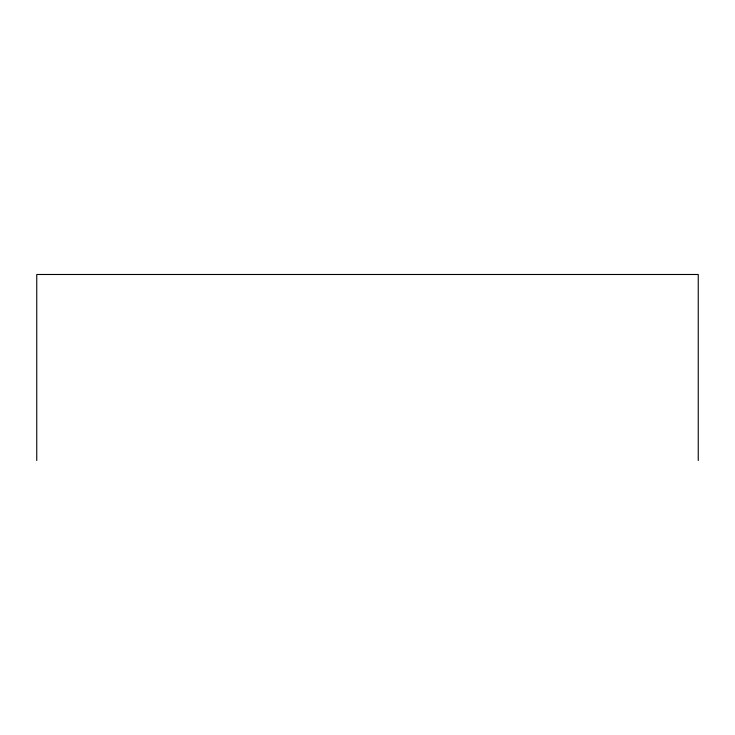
<?xml version="1.0" encoding="UTF-8"?>
<svg xmlns="http://www.w3.org/2000/svg" width="735" height="735" viewBox="0 0 735 735"><rect width="100%" height="100%" fill="white"/><g stroke="black" fill="none" stroke-linecap="round" stroke-linejoin="round"><path stroke-width="1.1" d="M698.25 460.514L698.25 274.486L36.75 274.486L36.75 460.514"/></g></svg>
